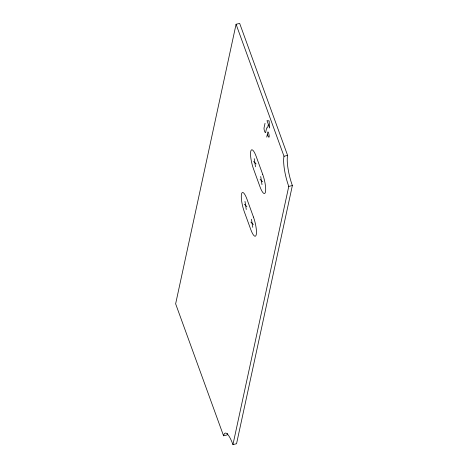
<?xml version="1.0" encoding="UTF-8"?>
<svg xmlns="http://www.w3.org/2000/svg" width="468" height="468" viewBox="0 0 468 468"><rect width="100%" height="100%" fill="white"/><g stroke="black" fill="none" stroke-linecap="round" stroke-linejoin="round"><path stroke-width="0.7" d="M236.071 24.272L175.635 303.82L223.564 435.802A22.821 5.277 76.3 0 1 232.947 444.6L236.545 443.728L292.365 185.539A22.821 5.277 76.3 0 1 287.604 155.382L239.669 23.4L236.071 24.272L284.006 156.259A22.821 5.277 76.3 0 0 288.768 186.41L232.947 444.6M265.028 123.306L264.051 127.834A2.632 0.608 76.3 0 0 264.601 131.309A2.632 0.608 76.3 0 0 265.678 132.321L266.661 127.799M267.55 127.98L268.334 124.359L269.673 128.033L269.088 120.867L267 120.68L268.24 124.096M266.737 137.101L267.825 132.075A1.427 0.328 76.3 0 1 268.41 132.625L268.55 133.006A2.931 0.679 76.3 0 1 269.164 136.878A2.931 0.679 76.3 0 1 267.953 135.749L267.468 134.41M284.006 156.259L287.604 155.382M288.768 186.41L292.365 185.539M223.564 435.802L227.161 434.93A22.821 5.277 76.3 0 1 227.606 433.503M253.603 161.542L256.131 163.911M260.085 179.396L262.612 181.765M244.372 204.253L246.893 206.622M250.854 222.107L253.381 224.476M260.711 176.524L261.992 184.644M254.223 158.67L255.51 166.789M251.474 219.235L252.755 227.354M244.992 201.38L246.273 209.5M262.7 174.353L256.212 156.499A13.315 3.077 76.3 0 0 250.743 151.369A13.315 3.077 76.3 0 0 253.521 168.96L260.003 186.808A13.315 3.077 76.3 0 0 265.479 191.944A13.315 3.077 76.3 0 0 262.7 174.353M253.463 217.064L246.981 199.21A13.315 3.077 76.3 0 0 241.506 194.08A13.315 3.077 76.3 0 0 244.284 211.671L250.772 229.519A13.315 3.077 76.3 0 0 256.242 234.655A13.315 3.077 76.3 0 0 253.463 217.064"/></g></svg>
